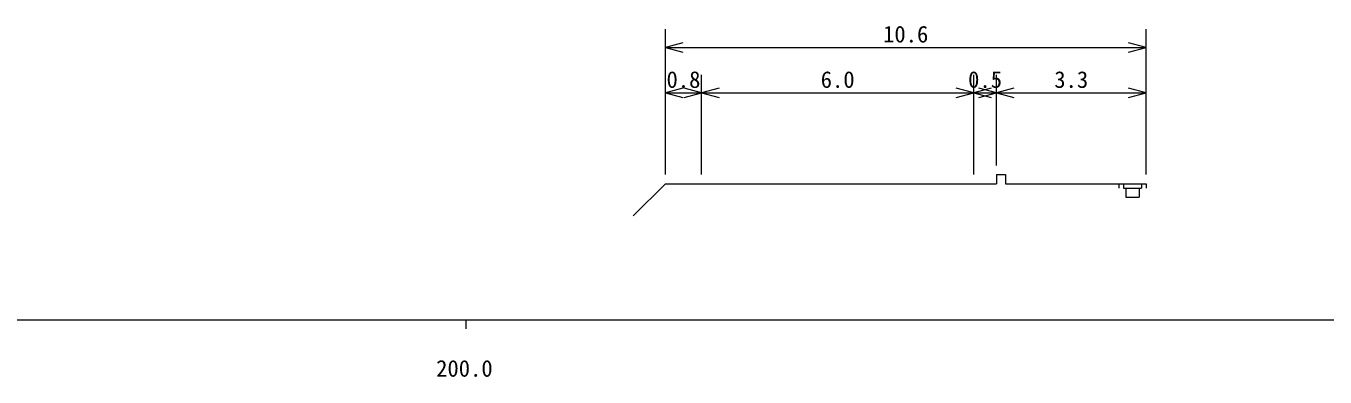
# Model space of a CAD drawing. Units: millimetres on the paper, enlarged 1000 times, with parts at other scales. Extents: x 40000 to 680000, y 20000 to 380000.
# Drawn here: x 219512 to 362722, y 198715 to 237360 of the extents above; entities that cross this region are included whole.
import ezdxf
from ezdxf.enums import TextEntityAlignment as Align

# ---------------------------------------------------------------- set-up
doc = ezdxf.new("R2010")
doc.units = ezdxf.units.MM
doc.header["$LTSCALE"] = 1000
doc.layers.add('M-STR-HTXT', color=7, linetype='Continuous', lineweight=13)
doc.layers.add('M-TTL-BAND', color=7, linetype='Continuous', lineweight=13)
doc.styles.add('ＭＳ ゴシック', font='')
doc.styles.get('ＭＳ ゴシック').set_extended_font_data('MS Gothic')

msp = doc.modelspace()

# ---------------------------------------------------------------- linework, layer by layer
at = {"layer": 'M-STR-HTXT'}
for p, q in [((290000, 221000), (290000, 237000)), ((343000, 221000), (343000, 237000)), ((291932, 235518), (290000, 235000)), ((290000, 235000), (343000, 235000)), ((290000, 235000), (291932, 234482)), ((343000, 235000), (341068, 235518)), ((341068, 234482), (343000, 235000)), ((294000, 221000), (294000, 232000)), ((324000, 221000), (324000, 232000)), ((326500, 222000), (326500, 232000)), ((291932, 230518), (290000, 230000)), ((290000, 230000), (294000, 230000)), ((290000, 230000), (291932, 229482)), ((294000, 230000), (292068, 230518)), ((292068, 229482), (294000, 230000)), ((295932, 230518), (294000, 230000)), ((294000, 230000), (324000, 230000)), ((294000, 230000), (295932, 229482)), ((324000, 230000), (322068, 230518)), ((322068, 229482), (324000, 230000)), ((325932, 230518), (324000, 230000)), ((324000, 230000), (326500, 230000)), ((324000, 230000), (325932, 229482)), ((326500, 230000), (324568, 230518)), ((324568, 229482), (326500, 230000)), ((328432, 230518), (326500, 230000)), ((326500, 230000), (343000, 230000)), ((326500, 230000), (328432, 229482)), ((343000, 230000), (341068, 230518)), ((341068, 229482), (343000, 230000)), ((326500, 221000), (326500, 220000)), ((326500, 221000), (327500, 221000)), ((327500, 221000), (327500, 220000)), ((290000, 220000), (286464, 216464)), ((290000, 220000), (294000, 220000)), ((294000, 220000), (324000, 220000)), ((324000, 220000), (326500, 220000)), ((327500, 220000), (343000, 220000)), ((340000, 220000), (340000, 219500)), ((340500, 220000), (340500, 219500)), ((340500, 219500), (342500, 219500)), ((340750, 219500), (340750, 218500)), ((342250, 219500), (342250, 218500)), ((342500, 220000), (342500, 219500)), ((343000, 220000), (343000, 219500)), ((340750, 218500), (342250, 218500))]:
    msp.add_line(p, q, dxfattribs=at)
at = {"layer": 'M-TTL-BAND'}
for p, q in [((40000, 205000), (579000, 205000)), ((268000, 205000), (268000, 204000))]:
    msp.add_line(p, q, dxfattribs=at)

# ---------------------------------------------------------------- texts
at = {"layer": 'M-STR-HTXT', "style": 'ＭＳ ゴシック'}
for s, p in [('10.6', (314000, 235000)), ('0.8', (290125, 230000)), ('6.0', (307125, 230000)), ('0.5', (323375, 230000)), ('3.3', (332875, 230000))]:
    msp.add_text(s, height=1833, dxfattribs=at).set_placement(p, align=Align.BOTTOM_LEFT)
at = {"layer": 'M-TTL-BAND', "style": 'ＭＳ ゴシック'}
msp.add_text('200.0', height=1833, dxfattribs=at).set_placement((267844, 198195), align=Align.BOTTOM_CENTER)

doc.saveas('drawing.dxf')
